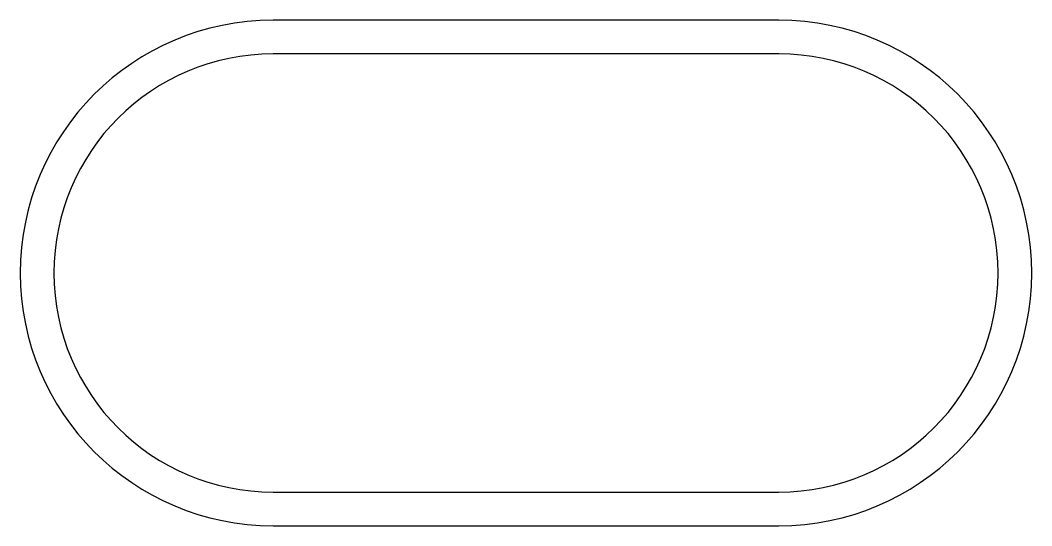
# Model space of a CAD drawing. Extents: x 717.9 to 747.9, y 476.3 to 491.3.
import ezdxf

# ---------------------------------------------------------------- set-up
doc = ezdxf.new("R2010")
doc.units = 0
doc.layers.add('ANA', color=220, linetype='CONTINUOUS')

msp = doc.modelspace()

# ---------------------------------------------------------------- linework, layer by layer
at = {"layer": 'ANA', "color": 0}
for points in [[(740.378, 476.315, 1), (740.378, 491.315), (725.378, 491.315, 1), (725.378, 476.315)], [(740.378, 477.315, 1), (740.378, 490.315), (725.378, 490.315, 1), (725.378, 477.315)]]:
    msp.add_lwpolyline(points, format="xyb", close=True, dxfattribs=at)

doc.saveas('drawing.dxf')
